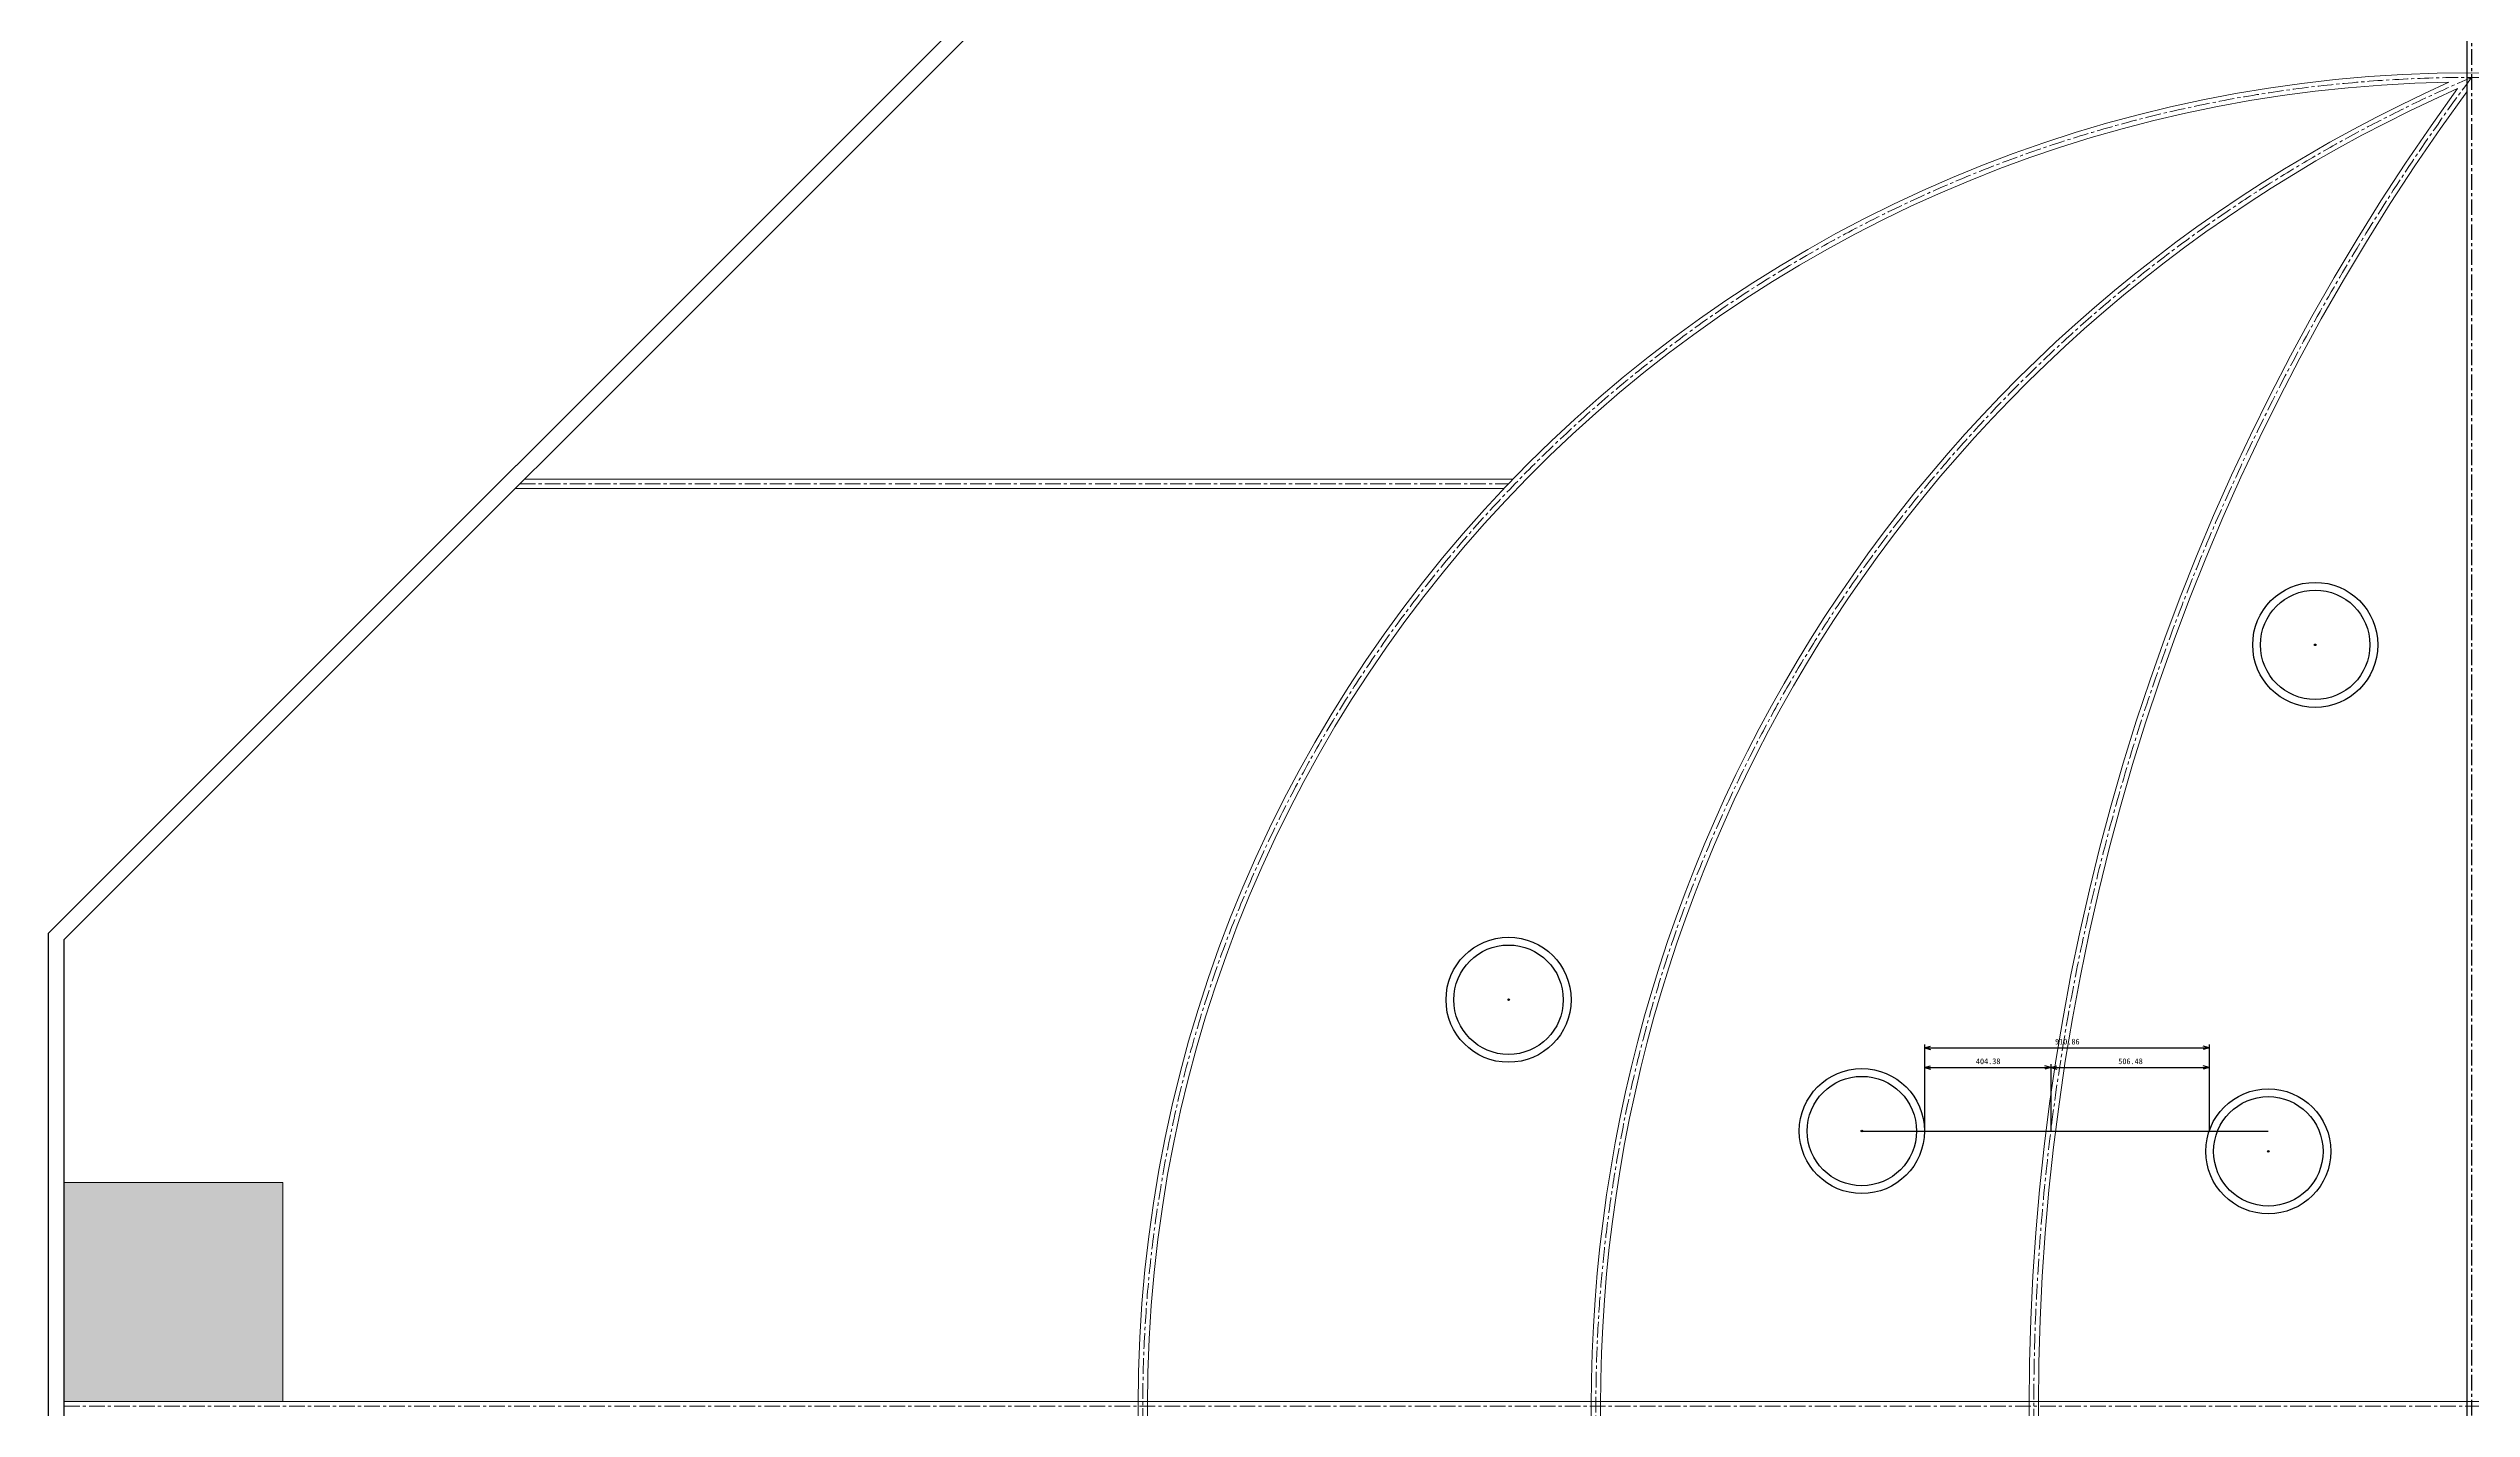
# Model space of a CAD drawing. Units: millimetres at full size, sheet at 1:10. Extents: x -7820 to 7680, y -7750 to 7750.
# Drawn here: x -7820 to -70, y -8 to 4343 of the extents above; entities that cross this region are included whole.
import ezdxf
from ezdxf.enums import TextEntityAlignment as Align

# ---------------------------------------------------------------- set-up
doc = ezdxf.new("R2010")
doc.units = ezdxf.units.MM
doc.header["$LTSCALE"] = 10
doc.header["$PDMODE"] = 32
doc.header["$PDSIZE"] = 5
doc.linetypes.add('CHAIN1', pattern=[8, 5, -1, 1, -1])
for name, color, linetype in [('0-0', 7, 'Continuous'), ('0-1', 7, 'Continuous'), ('0-A', 4, 'Continuous')]:
    doc.layers.add(name, color=color, linetype=linetype)
doc.layers.add('0-2', color=5, linetype='Continuous', lineweight=18)
doc.styles.add('ＭＳ ゴシック', font='')
doc.styles.get('ＭＳ ゴシック').set_extended_font_data('MS Gothic')

msp = doc.modelspace()

# ---------------------------------------------------------------- linework, layer by layer
at = {"layer": '0-0'}
for p, q in [((-1582.83, 7750), (-7819.74, 1513.1)), ((-1562.12, 7700), (-7769.74, 1492.39)), ((-84.74, 7700), (-84.74, -7700)), ((-7819.74, -1513.1), (-7819.74, 1513.1)), ((-7769.74, -1492.39), (-7769.74, 1492.39))]:
    msp.add_line(p, q, dxfattribs=at)
at = {"layer": '0-0', "color": 4, "linetype": 'CHAIN1'}
msp.add_line((-69.74, 7700), (-69.74, -7700), dxfattribs=at)
at = {"layer": '0-1'}
for centre, radius in [((-569.74, 2435), 200), ((-569.74, 2435), 175), ((-3149.74, 1300), 200), ((-3149.74, 1300), 175), ((-2019.74, 880), 200), ((-2019.74, 880), 175), ((-719.74, 815), 200), ((-719.74, 815), 175)]:
    msp.add_circle(centre, radius, dxfattribs=at)
at = {"layer": '0-1', "color": 4}
for p in [(-569.74, 2435), (-3149.74, 1300), (-2019.74, 880), (-719.74, 815)]:
    msp.add_point(p, dxfattribs=at)
at = {"layer": '0-2', "color": 4, "linetype": 'CHAIN1'}
for p, q in [((-6312.12, 2950), (-3149.95, 2950)), ((-7769.74, 0), (7630.26, 0))]:
    msp.add_line(p, q, dxfattribs=at)
at = {"layer": '0-2'}
for p, q in [((-6297.12, 2965), (-3135.51, 2965)), ((-6327.12, 2935), (-3164.25, 2935)), ((-7769.74, 15), (7630.26, 15))]:
    msp.add_line(p, q, dxfattribs=at)
at = {"layer": '0-2', "color": 7}
msp.add_lwpolyline([(-7769.74, 15), (-7069.74, 15), (-7069.74, 715), (-7769.74, 715)], close=True, dxfattribs=at)
at = {"layer": '0-2'}
msp.add_circle((-69.74, 0), 4265, dxfattribs=at)
at = {"layer": '0-2', "color": 4, "linetype": 'CHAIN1'}
msp.add_circle((-69.74, 0), 4250, dxfattribs=at)
at = {"layer": '0-2'}
for centre, radius, start, end in [((-69.74, 0), 4235, 90.9873, 269.0127), ((1754.58, 0), 4640, 114.13564, 245.86436), ((1754.58, 0), 4610, 113.9217, 246.0783), ((5681.29, 0), 7166, 143.98089, 216.01911), ((5681.29, 0), 7136, 143.90287, 216.09713)]:
    msp.add_arc(centre, radius, start, end, dxfattribs=at)
at = {"layer": '0-2', "color": 4, "linetype": 'CHAIN1'}
for centre, radius, start, end in [((1754.58, 0), 4625, 113.23146, 246.76854), ((5681.29, 0), 7151, 143.53565, 216.46435)]:
    msp.add_arc(centre, radius, start, end, dxfattribs=at)
at = {"layer": '0-2', "color": 1}
msp.add_solid([(-7769.74, 715), (-7069.74, 715), (-7769.74, 15), (-7069.74, 15)], dxfattribs=at)
at = {"layer": '0-A'}
for p, q in [((-1819.74, 1156.5), (-1819.74, 880)), ((-1819.74, 1146.5), (-1800.42, 1151.68)), ((-1819.74, 1146.5), (-908.88, 1146.5)), ((-1819.74, 1146.5), (-1800.42, 1141.33)), ((-1819.74, 1093.57), (-1819.74, 880)), ((-1819.74, 1083.57), (-1800.42, 1088.75)), ((-1415.36, 1083.57), (-1434.68, 1088.75)), ((-1415.36, 1093.57), (-1415.36, 880)), ((-1415.36, 1083.57), (-1396.04, 1088.75)), ((-908.88, 1146.5), (-928.2, 1151.68)), ((-908.88, 1146.5), (-928.2, 1141.33)), ((-908.88, 1083.57), (-928.2, 1088.75)), ((-908.88, 1156.5), (-908.88, 880)), ((-908.88, 1093.57), (-908.88, 880)), ((-1819.74, 1083.57), (-1415.36, 1083.57)), ((-1819.74, 1083.57), (-1800.42, 1078.4)), ((-1415.36, 1083.57), (-1434.68, 1078.4)), ((-1415.36, 1083.57), (-908.88, 1083.57)), ((-1415.36, 1083.57), (-1396.04, 1078.4)), ((-908.88, 1083.57), (-928.2, 1078.4))]:
    msp.add_line(p, q, dxfattribs=at)
at = {"layer": '0-A', "color": 7}
msp.add_line((-2019.74, 880), (-719.74, 880), dxfattribs=at)

# ---------------------------------------------------------------- texts
at = {"layer": '0-A', "style": 'ＭＳ ゴシック'}
for s, p in [('910.86', (-1401.81, 1151.5)), ('404.38', (-1655.05, 1088.57)), ('506.48', (-1199.62, 1088.57))]:
    msp.add_text(s, height=18.33, dxfattribs=at).set_placement(p, align=Align.BOTTOM_LEFT)

doc.saveas('drawing.dxf')
